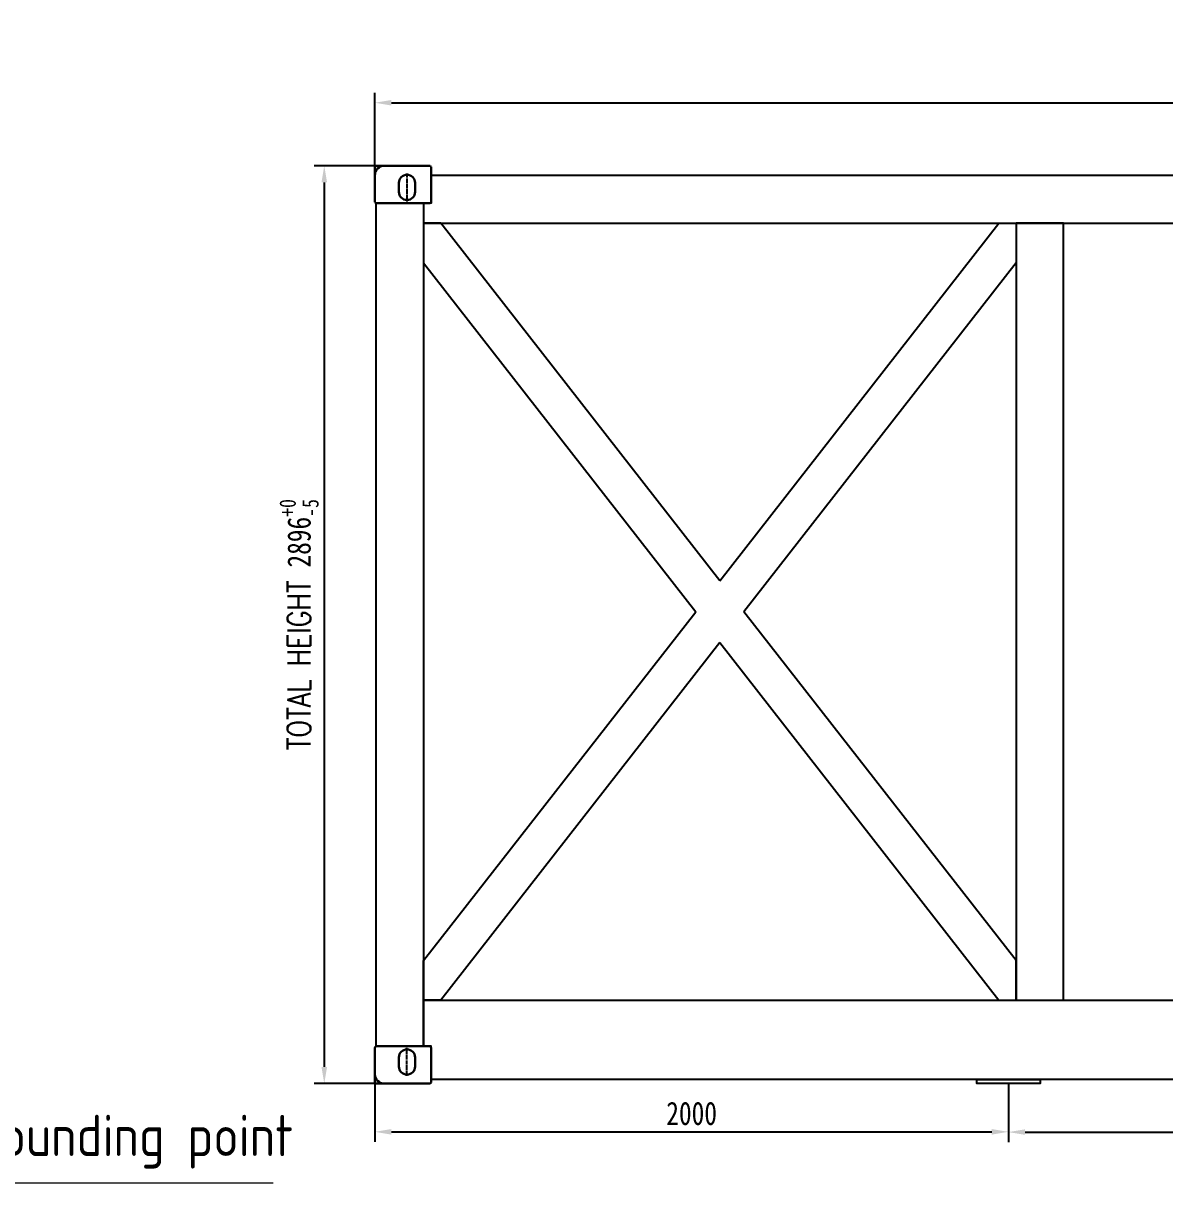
# Model space of a CAD drawing. Extents: x 59521 to 184406, y -1257 to 56672.
# Drawn here: x 64266 to 67870, y 17278 to 20937 of the extents above; entities that cross this region are included whole.
import ezdxf

# ---------------------------------------------------------------- set-up
doc = ezdxf.new("R2010")
doc.units = 0
doc.header["$MEASUREMENT"] = 0
doc.header["$PDMODE"] = 2
doc.header["$PDSIZE"] = 0.2
doc.linetypes.add('AM_ISO08W050', pattern=[18, 12, -1.5, 3, -1.5])
doc.layers.get('0').update_dxf_attribs({"linetype": 'CONTINUOUS'})
doc.layers.get('DEFPOINTS').update_dxf_attribs({"linetype": 'CONTINUOUS'})
for name, color, linetype, lineweight in [('AM_0', 7, 'CONTINUOUS', 30), ('AM_7N', 4, 'AM_ISO08W050', 25), ('THICK', 7, 'CONTINUOUS', 0), ('标注', 5, 'CONTINUOUS', 18)]:
    doc.layers.add(name, color=color, linetype=linetype, lineweight=lineweight)
doc.styles.get("Standard").update_dxf_attribs({"font": '', "height": 60})
doc.styles.add('txtstyle_200', font='tssdeng.shx', dxfattribs={"bigfont": 'hztxt.shx'})
doc.styles.add('仿宋', font='', dxfattribs={"width": 0.8})
doc.styles.get('Standard').set_extended_font_data('SimSun')
doc.styles.get('仿宋').set_extended_font_data('SimSun')
doc.dimstyles.new('1.5DJ', dxfattribs={"dimscale": 1.5, "dimtxt": 75, "dimasz": 75, "dimexe": 20, "dimexo": 0, "dimgap": 20, "dimtad": 1, "dimdec": 1, "dimtxsty": 'Standard', "dimcen": 10, "dimclrd": 95, "dimclre": 95, "dimclrt": 95, "dimadec": 0, "dimazin": 0, "dimtfac": 1, "dimtdec": 1, "dimtmove": 1, "dimatfit": 3, "dimfxl": 1.25, "dimlwd": 13, "dimlwe": 15, "dimarcsym": 1})
doc.dimstyles.new('12倍', dxfattribs={"dimscale": 21, "dimtxt": 3.5, "dimasz": 2.5, "dimexe": 1.5, "dimexo": 0, "dimgap": 1, "dimtad": 1, "dimtoh": 1, "dimdsep": 46, "dimtxsty": '仿宋', "dimcen": 2.5, "dimdle": 5, "dimclrd": 4, "dimclre": 4, "dimclrt": 3, "dimadec": 0, "dimazin": 0, "dimtfac": 1, "dimtmove": 0, "dimatfit": 3, "dimfxl": 1, "dimtolj": 1, "dimarcsym": 0})

# ---------------------------------------------------------------- blocks, each defined once
blk = doc.blocks.new('*D159')
at = {"color": 4, "linetype": 'Continuous', "lineweight": -2, "transparency": 16777216}
for p, q in [((65376.2, 17650.2), (65376.2, 17407.5)), ((67376.2, 17591.2), (67376.2, 17407.5)), ((65428.7, 17439), (67323.7, 17439))]:
    blk.add_line(p, q, dxfattribs=at)
at = {"color": 4, "transparency": 16777216}
for points in [[(65428.7, 17447.7), (65428.7, 17430.2), (65376.2, 17439)], [(67323.7, 17447.7), (67323.7, 17430.2), (67376.2, 17439)]]:
    blk.add_solid(points, dxfattribs=at)
at = {"layer": 'DEFPOINTS', "color": 0, "transparency": 16777216}
for p in [(65376.2, 17650.2), (67376.2, 17591.2), (67376.2, 17439)]:
    blk.add_point(p, dxfattribs=at)
at = {"color": 3, "transparency": 16777216, "insert": (66376.2, 17496.7), "char_height": 73.5, "attachment_point": 5, "style": '仿宋'}
blk.add_mtext('\\A1;2000', dxfattribs=at)
blk = doc.blocks.new('*D165')
at = {"color": 4, "linetype": 'Continuous', "lineweight": -2, "transparency": 16777216}
for p, q in [((67376.2, 17539.4), (67376.2, 17406.6)), ((69376.2, 17539.4), (69376.2, 17406.6)), ((67428.7, 17438.1), (69323.7, 17438.1))]:
    blk.add_line(p, q, dxfattribs=at)
at = {"color": 4, "transparency": 16777216}
for points in [[(67428.7, 17446.9), (67428.7, 17429.4), (67376.2, 17438.1)], [(69323.7, 17446.9), (69323.7, 17429.4), (69376.2, 17438.1)]]:
    blk.add_solid(points, dxfattribs=at)
at = {"layer": 'DEFPOINTS', "color": 0, "transparency": 16777216}
for p in [(67376.2, 17539.4), (69376.2, 17539.4), (69376.2, 17438.1)]:
    blk.add_point(p, dxfattribs=at)
at = {"color": 3, "transparency": 16777216, "insert": (68376.2, 17495.9), "char_height": 73.5, "attachment_point": 5, "style": '仿宋'}
blk.add_mtext('\\A1;2000', dxfattribs=at)
blk = doc.blocks.new('*D154')
at = {"layer": 'DEFPOINTS', "color": 0, "transparency": 16777216}
for p in [(65382.2, 20487.2), (65216.7, 17591.2), (65382.2, 17591.2)]:
    blk.add_point(p, dxfattribs=at)
at = {"layer": 'THICK', "color": 4, "linetype": 'Continuous', "lineweight": -2, "transparency": 16777216}
for p, q in [((65382.2, 20487.2), (65185.2, 20487.2)), ((65216.7, 20434.7), (65216.7, 17643.7)), ((65382.2, 17591.2), (65185.2, 17591.2))]:
    blk.add_line(p, q, dxfattribs=at)
at = {"layer": 'THICK', "color": 4, "transparency": 16777216}
for points in [[(65208, 20434.7), (65225.5, 20434.7), (65216.7, 20487.2)], [(65208, 17643.7), (65225.5, 17643.7), (65216.7, 17591.2)]]:
    blk.add_solid(points, dxfattribs=at)
at = {"layer": 'THICK', "color": 3, "lineweight": 13, "transparency": 16777216, "insert": (65136.9, 19039.2), "char_height": 73.5, "attachment_point": 5, "rotation": 90, "style": '仿宋'}
blk.add_mtext('\\A1;{\\Fromans,gbcbig|c134;TOTAL HEIGHT\\A1;\\fSimSun|b0|i0|c134|p2; 2896\\H0.7x;\\S+0^ -5;}', dxfattribs=at)
blk = doc.blocks.new('*D155')
at = {"layer": 'DEFPOINTS', "color": 0, "transparency": 16777216}
for p in [(77568.2, 20686.1), (65376.2, 20435.7), (77568.2, 20428.2)]:
    blk.add_point(p, dxfattribs=at)
at = {"layer": 'THICK', "color": 4, "linetype": 'Continuous', "lineweight": -2, "transparency": 16777216}
for p, q in [((65376.2, 20435.7), (65376.2, 20717.6)), ((77568.2, 20428.2), (77568.2, 20717.6)), ((65428.7, 20686.1), (77515.7, 20686.1))]:
    blk.add_line(p, q, dxfattribs=at)
at = {"layer": 'THICK', "color": 4, "transparency": 16777216}
for points in [[(65428.7, 20694.9), (65428.7, 20677.4), (65376.2, 20686.1)], [(77515.7, 20694.9), (77515.7, 20677.4), (77568.2, 20686.1)]]:
    blk.add_solid(points, dxfattribs=at)
at = {"layer": 'THICK', "color": 3, "lineweight": 13, "transparency": 16777216, "insert": (71352.2, 20766.2), "char_height": 73.5, "attachment_point": 5, "style": '仿宋'}
blk.add_mtext('\\A1;{\\Fromans,gbcbig|c134;TOTAL LENGTH\\A1;\\fSimSun|b0|i0|c134|p2; 12192\\H0.7x;\\S+0^ -10;}', dxfattribs=at)

msp = doc.modelspace()

# ---------------------------------------------------------------- linework, layer by layer
at = {"color": 6, "lineweight": -3}
msp.add_lwpolyline([(67276.239, 17604.172), (67476.239, 17604.172), (67476.239, 17591.172), (67276.239, 17591.172)], close=True, dxfattribs=at)
at = {"layer": 'AM_0'}
for points in [[(65382.239, 20369.172, -0.41421356), (65376.239, 20375.172), (65376.239, 20481.172, -0.41421356), (65382.239, 20487.172), (65548.239, 20487.172, -0.41421356), (65554.239, 20481.172), (65554.239, 20375.172, -0.41421356), (65548.239, 20369.172)], [(65452.239, 20433.172, -1), (65503.239, 20433.172), (65503.239, 20404.672, -1), (65452.239, 20404.672)], [(65382.239, 17709.172, 0.41421356), (65376.239, 17703.172), (65376.239, 17597.172, 0.41421356), (65382.239, 17591.172), (65548.239, 17591.172, 0.41421356), (65554.239, 17597.172), (65554.239, 17703.172, 0.41421356), (65548.239, 17709.172)], [(65452.239, 17645.172, 1), (65503.239, 17645.172), (65503.239, 17673.672, 1), (65452.239, 17673.672)]]:
    msp.add_lwpolyline(points, format="xyb", close=True, dxfattribs=at)
for centre, start, end in [((65406.239, 20457.172), 90, 180), ((65406.239, 17621.172), 180, 270)]:
    msp.add_arc(centre, 30, start, end, dxfattribs=at)
at = {"layer": 'AM_7N'}
for p, q in [((65477.739, 20463.172), (65477.739, 20374.172)), ((65477.739, 17615.172), (65477.739, 17704.172))]:
    msp.add_line(p, q, dxfattribs=at)
at = {"layer": 'THICK', "lineweight": -3}
for points in [[(77414.239, 20306.172), (77414.239, 20369.172), (77390.239, 20369.172), (77390.239, 20456.172), (65554.239, 20456.172), (65554.239, 20369.172), (65530.239, 20369.172), (65530.239, 20306.172)], [(65380.239, 20369.172), (65530.239, 20369.172), (65530.239, 17709.172), (65380.239, 17709.172)], [(67400.239, 17854.172), (67550.239, 17854.172), (67550.239, 20306.172), (67400.239, 20306.172)], [(77414.239, 17854.172), (77414.239, 17709.172), (77390.239, 17709.172), (77390.239, 17604.172), (65554.239, 17604.172), (65554.239, 17709.172), (65530.239, 17709.172), (65530.239, 17854.172)]]:
    msp.add_lwpolyline(points, close=True, dxfattribs=at)
for points in [[(65584.792, 20306.172), (65530.239, 20306.172), (65530.239, 20181.158), (66389.196, 19080.172)], [(66465.239, 19177.641), (65584.792, 20306.172)], [(66465.239, 19177.641), (67345.686, 20306.172)], [(67345.686, 20306.172), (67400.239, 20306.172), (67400.239, 20181.158), (66541.282, 19080.172)], [(66465.239, 18982.703), (65584.792, 17854.172), (65530.239, 17854.172), (65530.239, 17979.186), (66389.196, 19080.172)], [(66465.239, 18982.703), (67345.686, 17854.172), (67400.239, 17854.172), (67400.239, 17979.186), (66541.282, 19080.172)]]:
    msp.add_lwpolyline(points, dxfattribs=at)

# ---------------------------------------------------------------- texts
at = {"layer": '标注', "color": 1, "insert": (64034.675, 17323.139), "char_height": 130, "width": 1216.45957, "attachment_point": 7, "style": 'txtstyle_200'}
msp.add_mtext('{\\Fgbenor,gbcbig|c134;Grounding point }', dxfattribs=at)

# ---------------------------------------------------------------- dimensions: what is measured, and where the dimension line sits
for base, p1, p2, picture, middle in [((67376.239, 17438.988), (65376.239, 17650.172), (67376.239, 17591.172), '*D159', (66376.239, 17496.738)), ((69376.239, 17438.113), (67376.239, 17539.419), (69376.239, 17539.419), '*D165', (68376.239, 17495.863))]:
    dim = msp.add_linear_dim(base=base, p1=p1, p2=p2, dimstyle='12倍')
    dim.commit()
    dim.dimension.update_dxf_attribs({"geometry": picture, "text_midpoint": middle})
at = {"layer": 'THICK', "color": 4, "lineweight": 13}
dim = msp.add_linear_dim(base=(77568.239, 20686.105), p1=(65376.239, 20435.697), p2=(77568.239, 20428.172), text='{\\Fromans,gbcbig|c134;TOTAL LENGTH\\A1;\\fSimSun|b0|i0|c134|p2; <>\\H0.7x;\\S+0^ -10;}', dimstyle='12倍', dxfattribs=at)
dim.commit()
dim.dimension.update_dxf_attribs({"geometry": '*D155', "text_midpoint": (71352.239, 20686.105), "dimtype": 160})
dim = msp.add_linear_dim(base=(65216.7, 17591.172), p1=(65382.239, 20487.172), p2=(65382.239, 17591.172), angle=90, text='{\\Fromans,gbcbig|c134;TOTAL HEIGHT\\A1;\\fSimSun|b0|i0|c134|p2; <>\\H0.7x;\\S+0^ -5;}', dimstyle='12倍', dxfattribs=at)
dim.commit()
dim.dimension.update_dxf_attribs({"geometry": '*D154', "text_midpoint": (65216.7, 19039.172), "dimtype": 160})

# ---------------------------------------------------------------- leaders
at = {"layer": 'THICK', "lineweight": -3}
msp.add_leader([(63848.871, 17644.955), (64032.9, 17278.129), (65055.912, 17278.129)], dimstyle='1.5DJ', override={"dimgap": 20, "dimtad": 0}, dxfattribs=at)

doc.saveas('drawing.dxf')
